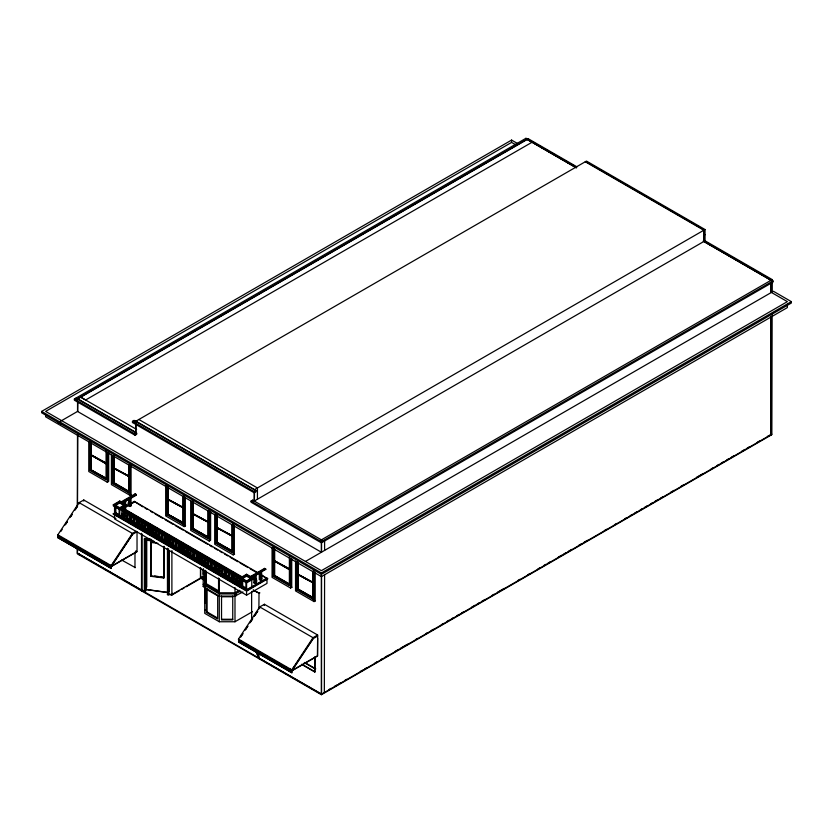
<?xml version="1.0" encoding="UTF-8"?>
<svg xmlns="http://www.w3.org/2000/svg" width="833" height="833" viewBox="0 0 833 833"><rect width="100%" height="100%" fill="white"/><g stroke="black" fill="none" stroke-linecap="round" stroke-linejoin="round"><path stroke-width="1.25" d="M518.23 143.922L511.597 140.079L41.65 411.398L41.65 412.783L61.59 424.341M45.638 414.792L45.628 416.802L321.403 576.613L787.362 307.596L787.362 304.17M528.361 138.799L527.56 139.257L525.967 138.288L74.366 399.017L74.366 400.194L135.081 435.253L136.674 434.326L136.674 433.16L77.292 398.872L527.299 139.059L576.728 167.6L527.258 139.069L528.049 138.622L576.686 166.694M77.302 548.114L77.292 553.768L321.403 694.712L771.816 434.67L772.118 314.832M77.375 506.516L77.49 435.034M77.552 401.444L77.531 411.44L321.403 552.237L321.403 541.689L773.014 280.96L773.014 282.095L321.403 542.824L251.045 502.205L251.045 501.07L252.649 500.144L323.006 540.773M77.563 547.958L77.427 553.227L141.777 590.233L141.777 534.599M77.5 506.443L77.761 434.878M77.667 411.367L77.823 401.298M511.597 141.464L511.597 140.079M525.967 139.465L525.967 138.288M527.56 139.257L75.959 399.944L74.366 399.017M771.316 316.582L771.014 435.128L771.014 316.759M772.201 281.971L772.181 291.987L771.41 292.435L771.41 282.429L771.41 292.435L787.362 301.64L321.403 570.657L45.638 411.398L511.597 142.391L514.961 144.338M704.791 240.654L772.212 279.586L771.41 281.179M129.198 502.882L129.511 501.653M168.349 592.523L146.275 589.472L145.379 591.638L144.359 591.492L144.359 539.045L144.64 538.368L150.981 539.243M153.314 542.293L150.763 542.418L157.906 543.293M144.359 591.492L144.64 590.816L141.61 590.139M163.82 577.967L150.763 576.28L151.085 575.499M168.766 550.644L168.766 594.148L168.485 594.824L167.454 594.679L167.735 594.002L171.89 594.575L202.232 577.061M171.89 594.575L172.431 593.273M124.367 511.514L124.367 517.866L123.19 518.543L123.19 510.921L122.066 510.275L121.399 516.366L122.066 517.887M127.876 513.544L127.876 519.896L126.71 520.573L126.71 512.951L125.585 512.305L124.919 518.397L125.585 519.917M141.954 521.666L141.954 528.018L140.777 528.695L140.777 521.073L139.652 520.427L138.986 526.518L139.652 528.049M145.473 523.697L145.473 530.048L144.296 530.725L144.296 523.103L143.172 522.458L142.505 528.559L143.172 530.08M156.021 529.788L156.021 536.14L154.844 536.816L154.844 529.205L153.72 528.549L153.053 534.651L153.72 536.171M159.54 531.818L159.54 538.17L158.364 538.847L158.364 531.235L157.239 530.579L156.573 536.681L157.239 538.201M173.608 539.951L173.608 546.292L172.431 546.969L172.431 539.357L171.306 538.701L170.65 544.803L171.306 546.323M187.685 548.072L187.685 554.414L186.509 555.101L186.509 547.479L185.384 546.833L184.718 552.925L185.384 554.445M191.194 550.103L191.194 556.444L190.028 557.131L190.028 549.509L188.904 548.864L188.237 554.955L188.904 556.475M205.272 558.225L205.272 564.576L204.095 565.253L204.095 557.631L202.971 556.985L202.304 563.077L202.971 564.597M206.49 559.016L205.824 565.107L206.49 566.627M219.339 566.346L219.339 572.698L218.163 573.375L218.163 565.753L217.038 565.107L216.372 571.209L217.038 572.729M222.859 568.377L222.859 574.728L221.682 575.405L221.682 567.783L220.558 567.138L219.891 573.239L220.558 574.76M236.926 576.498L236.926 582.85L235.749 583.527L235.749 575.915L234.625 575.259L233.969 581.361L234.625 582.881M238.144 577.29L237.478 583.392L238.144 584.912M135.737 550.957L136.789 551.571L111.028 566.44L132.478 534.401L137.029 531.777L137.029 551.706L111.268 566.586L57.946 535.796L57.862 534.817L79.073 502.632L83.81 500.019L83.81 501.049L83.706 499.956L115.922 518.563M60.767 531.506L62.183 529.361M65.016 525.071L67.14 521.854M69.962 517.564L72.086 514.346M77.032 506.839L74.918 510.056L77.136 506.891M65.828 524.061L67.234 521.916M70.774 516.543L72.19 514.398M57.946 535.796L111.372 566.523L111.268 568.481L111.185 565.597L132.395 533.422L136.123 531.267M111.028 566.44L113.153 563.223M111.268 566.586L132.478 534.401L132.395 533.422L79.073 502.632L79.156 503.621M264.321 605.268L264.321 604.237L317.644 635.017L317.644 655.987L291.883 670.857L238.561 640.077L238.477 639.088L259.688 606.913L264.425 604.3L264.425 605.32M240.685 636.86L242.799 633.642M244.923 630.425L247.755 626.124M249.869 622.907L252.701 618.617L250.681 621.897M254.117 616.472L257.647 611.11M240.779 636.912L242.903 633.694M245.735 629.404L247.849 626.187M254.919 615.462L257.751 611.172M317.644 636.048L313.093 638.682L291.883 670.857L238.665 640.015L238.561 641.972L291.883 672.762L291.8 669.878L313.01 637.693L317.644 635.017M317.644 638.265L317.404 655.842L291.644 670.721L293.768 667.504M291.644 670.721L313.093 638.682L313.01 637.693L259.688 606.913L259.875 607.955M255.044 575.842L255.044 583.464L256.522 582.517L256.751 580.507L256.168 579.008L255.044 579.653L255.533 582.933L255.044 583.464L253.867 582.788L253.867 576.436M575.988 167.589L532.089 142.224L85.612 399.996L80.749 397.185L136.622 429.432M41.65 411.398L59.591 421.8L77.802 411.283M132.468 421.342L134.061 420.415L255.97 490.647L255.97 491.814L254.242 492.813L132.468 422.508L132.468 421.342L254.242 491.647L255.97 490.647M132.468 422.508L134.061 421.592L134.061 420.415M135.654 421.342L586.463 161.071L705.041 229.533L705.041 240.799L254.242 501.07L254.242 491.647M90.828 442.687L90.828 454.703L105.822 462.752M106.416 478.892L90.828 469.885L90.828 455.078L105.822 463.138M134.061 433.493L135.925 432.421L135.925 421.186L254.502 489.648L254.502 490.824M75.959 399.944L135.081 434.076L136.674 433.16M90.828 469.885L105.822 477.944M89.954 441.365L89.954 470.478L91.089 469.822L105.052 477.882M113.496 467.782L129.594 476.486L113.496 467.782L113.496 455.766M114.017 467.865L114.017 482.671L129.594 491.668L129.084 491.97L113.496 482.973L113.496 468.167L128.49 476.216M88.756 441.573L88.756 471.509L107.27 482.203L108.665 481.401L108.665 452.767M129.344 464.668L129.344 492.511L128.73 492.865L112.611 483.556L114.017 482.671M113.496 468.167L129.594 476.861M113.319 504.736L119.744 501.029L126.158 504.736L126.158 505.943L119.744 509.65L113.319 505.943L113.319 504.736L119.744 508.442L126.158 504.736M111.414 454.662L111.414 484.598L129.927 495.291L131.333 494.479M111.268 568.481L57.946 537.702L111.372 568.418M115.464 504.704L118.671 502.851M121.67 501.622L135.165 493.834L136.341 494.51L136.341 495.166L121.722 503.601M115.589 505.339L119.744 502.945L124.919 505.943L124.919 509.744M127.293 499.029L123.294 501.341L123.294 503.882M129.542 497.738L131.791 496.437M121.722 502.945L136.341 494.51M129.865 501.351C127.241 501.841 127.688 505.881 129.917 506.495L131.041 505.839L131.041 498.228M119.473 508.474L121.535 507.276L242.57 577.154L240.508 578.685L119.473 508.474L240.508 578.352L246.589 574.978L251.764 577.967L246.589 580.965L241.403 577.967M120.087 508.474L240.508 577.998L240.508 578.977L120.087 509.442L120.087 508.474L121.535 507.63L241.955 577.498M119.765 508.911L119.119 509.296L119.119 515.471L119.765 515.096L115.829 512.816L115.183 513.201L115.183 507.016M261.395 574.76L267.653 578.925L246.578 591.097L113.226 514.117L115.443 512.274M125.429 506.506L134.311 501.383L258.043 572.823M125.117 507.464L134.977 501.768L134.977 502.33M124.471 509.64L125.596 508.994L125.596 501.372M121.816 515.356L119.744 516.554L119.744 508.442M167.745 499.113L183.854 507.807L167.745 499.113L167.745 487.097M167.745 499.488L183.854 508.182L167.745 499.488L167.745 514.294L183.854 522.999L167.745 514.294M130.219 522.603L130.219 514.981L129.094 514.336C131.947 529.819 125.304 517.626 130.219 518.792C129.219 519.854 129.188 523.957 131.395 521.927L131.395 515.575M77.552 553.154L321.403 694.243L771.41 434.441L771.41 316.53M79.062 554.028L78.802 554.643M133.738 524.634L133.738 517.012L132.614 516.366C135.467 531.85 128.823 519.657 133.738 520.823C132.739 521.885 132.707 525.987 134.915 523.957L134.915 517.605M137.258 526.664L137.258 519.042L136.133 518.397C138.986 533.88 132.343 521.687 137.258 522.853C136.248 523.915 136.227 528.018 138.434 525.987L138.434 519.636M166.871 485.774L166.871 514.877L168.006 514.232L184.124 523.53M147.816 532.756L147.816 525.134L146.691 524.488C149.534 539.971 142.891 527.778 147.816 528.945C146.806 530.017 146.775 534.109 148.982 532.079L148.982 525.727M152.501 527.758L152.501 534.109C148.951 536.337 152.345 530.371 150.2 530.329C149.201 531.392 149.169 535.484 151.377 533.464M192.777 513.555L208.885 522.26L192.777 513.555L192.777 501.539M192.777 513.94L208.885 522.635L192.777 513.94L192.777 528.747L208.885 537.441L193.298 528.445L193.298 513.638M110.071 565.774L109.894 564.847M166.871 514.877L182.989 524.186L183.604 523.832L183.604 495.989M165.673 485.983L165.673 515.919L184.187 526.612L185.582 525.8M161.883 540.877L161.883 533.266L160.759 532.61C163.612 548.104 156.968 535.9 161.883 537.066C160.873 538.139 160.842 542.231 163.06 540.2L163.06 533.849M254.367 489.721L705.041 229.533M165.403 542.908L165.403 535.296L164.278 534.64C167.121 550.134 160.477 537.931 165.403 539.097C164.393 540.169 164.361 544.261 166.579 542.231L166.579 535.879M208.625 510.442L208.625 538.285L208.011 538.639L191.892 529.33L193.298 528.445M170.088 544.261C166.548 546.49 169.942 540.523 167.797 540.482C166.787 541.544 166.756 545.646 168.964 543.616L170.088 544.261L170.088 537.92M703.843 235.354L705.041 234.667M121.649 560.036L135.238 567.575M175.95 548.999L175.95 541.388L174.826 540.732C177.679 556.225 171.036 544.022 175.95 545.199C174.951 546.261 174.92 550.353 177.127 548.322L177.127 541.981M216.778 527.414L232.886 536.119L216.778 527.414L216.778 515.398M216.778 527.789L232.886 536.494L216.778 527.789L216.778 542.606L232.886 551.3L217.298 542.304L217.298 527.497M179.47 551.03L179.47 543.418L178.345 542.762C181.198 558.256 174.555 546.052 179.47 547.229C178.46 548.291 178.439 552.383 180.646 550.353L180.646 544.011M184.166 552.383C180.615 554.611 184.01 548.645 181.865 548.603C180.855 549.676 180.823 553.768 183.041 551.738L184.166 552.383L184.166 546.042M190.695 500.435L190.695 530.371L209.218 541.065L210.614 540.253L210.614 511.618M232.626 524.29L232.626 552.133L232.011 552.498L215.893 543.189L217.298 542.304M193.537 559.162L193.537 551.54L192.413 550.894C195.266 566.378 188.622 554.184 193.537 555.351C192.538 556.413 192.506 560.505 194.714 558.474L194.714 552.133M197.057 561.192L197.057 553.57L195.932 552.925C198.785 568.408 192.142 556.215 197.057 557.381C196.057 558.443 196.026 562.535 198.233 560.515L198.233 554.164M201.753 562.546C198.202 564.764 201.596 558.797 199.451 558.766C198.441 559.828 198.41 563.92 200.628 561.89L201.753 562.546L201.753 556.194M206.49 562.827C208.635 562.869 205.241 568.835 208.791 566.607L208.791 560.255M214.695 514.294L214.695 544.23L233.219 554.913L234.614 554.112M211.134 569.314L211.134 561.692L210.01 561.046C212.852 576.53 206.209 564.337 211.134 565.503C210.124 566.565 210.093 570.667 212.3 568.637L212.3 562.285M169.359 594.689L171.89 595.033L179.616 590.576M181.833 589.295L184.041 588.025M186.248 586.744L200.597 578.466L200.597 567.752M214.643 571.344L214.643 563.722L213.519 563.077C216.372 578.56 209.729 566.367 214.643 567.533C213.644 568.595 213.612 572.698 215.82 570.667L215.82 564.316M205.459 570.418L205.459 584.214L206.313 583.714L218.329 590.649M225.202 577.436L225.202 569.824L224.077 569.168C226.93 584.651 220.287 572.458 225.202 573.625C224.192 574.697 224.16 578.789 226.378 576.759L226.378 570.407M228.721 579.466L228.721 571.855L227.596 571.199C230.439 586.682 223.796 574.489 228.721 575.655C227.711 576.728 227.68 580.82 229.898 578.789L229.898 572.438M232.24 581.496L232.24 573.885L231.116 573.229C233.958 588.723 227.315 576.519 232.24 577.685C231.23 578.758 231.199 582.85 233.407 580.82L233.407 574.468M240.164 577.967L246.589 574.26L253.003 577.967L253.003 579.174L246.589 582.881L240.164 579.174L240.164 577.967L246.589 581.673L253.003 577.967M240.508 577.998L241.955 577.154M242.434 578.571L246.589 576.176L250.733 578.571M274.14 548.52L274.14 560.536L289.134 568.595M289.728 584.724L274.14 575.728L274.14 560.911L289.134 568.97M249.962 576.832L264.582 568.398L265.758 569.074L252.264 577.446M251.087 576.769L254.992 574.52M256.71 573.52L258.959 572.229M259.313 572.021L260.437 571.376M261.208 570.928L264.582 568.981L265.758 569.657M265.758 569.074L251.139 578.102M238.144 581.101C240.289 581.142 236.895 587.109 240.445 584.881L240.445 578.529M248.661 580.965L246.589 582.163L244.517 580.965M319.549 540.617L321.538 539.774M321.403 539.846L772.212 279.586M242.028 580.247L242.028 586.432L242.674 586.057L246.61 588.327M261.614 572.052L261.614 575.863C259.469 575.905 262.864 581.871 259.313 579.643L259.313 573.291M240.747 591.076L234.989 593.96L219.277 593.96L203.2 584.391L204.731 584.391L219.277 592.784L234.989 592.784L239.352 590.264M253.867 582.788L254.992 582.132M206.324 612.432L217.684 618.992L217.684 595.845L206.324 589.285L206.324 612.432L207.115 611.963L217.444 617.93M246.578 589.774L266.987 577.987L266.987 583.392L246.578 595.178L114.558 518.959L114.558 505.943M204.96 570.574L204.96 574.447L203.2 574.322L203.2 586.515L219.277 596.084L234.989 596.084L242.934 591.94M253.024 586.609L246.578 590.337L237.624 585.162M256.241 584.745L258.397 583.506M264.842 579.789L266.987 578.539M267.653 578.373L246.578 590.545L113.226 513.555M289.384 556.506L289.384 585.609L273.266 576.311L274.661 575.426L274.661 560.619M305.461 561.452L773.409 291.279L791.35 301.64L791.35 303.025L321.403 574.343L57.602 422.029M297.631 574.093L313.729 582.788L297.631 574.093L297.631 562.077M297.631 574.468L313.729 583.173L297.631 574.468L297.631 589.285L313.729 597.979L298.141 588.983L298.141 574.176M272.068 547.416L272.068 577.352L290.582 588.036L291.977 587.234M203.2 586.515L204.731 586.515L204.731 613.348L219.277 621.751L234.989 621.751L252.451 611.714M59.591 421.8L321.403 572.958L791.35 301.64M313.479 570.969L313.479 598.812L312.864 599.166L296.746 589.868L298.141 588.983M238.561 641.972L291.883 672.762M295.548 560.973L295.548 590.909L314.062 601.593L315.468 600.791M256.47 652.301L259.157 657.997M290.686 670.055L290.509 669.128M301.452 664.286L314.791 671.992L315.051 657.789M328.837 689.651L331.086 688.36M334.46 686.402L336.709 685.111M338.958 683.81L341.207 682.508M344.581 680.561L346.83 679.27M360.314 671.471L362.563 670.18M364.812 668.878L367.061 667.577M374.933 663.037L377.182 661.735M380.556 659.788L382.805 658.486M385.054 657.195L388.428 655.248M395.175 651.354L398.549 649.407M400.798 648.105L407.545 644.211M415.417 639.661L417.666 638.37M425.538 633.819L427.787 632.528M431.161 630.571L433.41 629.279M441.282 624.729L443.531 623.438M446.904 621.491L449.154 620.189M451.403 618.888L453.652 617.586M457.025 615.639L459.275 614.348M461.524 613.046L463.773 611.745M471.645 607.205L475.018 605.258M477.267 603.956L479.516 602.655M481.766 601.364L485.139 599.416M491.886 595.522L494.136 594.221M497.499 592.273L504.246 588.379M517.741 580.591L519.99 579.289M527.862 574.739L530.111 573.448M537.983 568.897L540.232 567.606M543.605 565.659L545.854 564.357M548.104 563.056L550.353 561.754M558.225 557.215L561.598 555.267M563.847 553.966L566.096 552.675M568.345 551.373L571.719 549.426M578.466 545.532L581.84 543.585M584.089 542.283L587.463 540.336M604.331 530.6L606.58 529.299M614.452 524.759L616.701 523.457M624.573 518.907L626.822 517.616M630.196 515.669L632.445 514.367M634.694 513.066L636.943 511.774M640.317 509.827L642.566 508.526M644.815 507.224L647.054 505.923M650.427 503.975L652.676 502.684M654.925 501.383L658.299 499.436M660.548 498.134L662.797 496.843M670.669 492.293L674.043 490.345M680.79 486.451L684.164 484.504M696.534 477.361L703.281 473.467M711.153 468.927L713.402 467.625M716.776 465.678L719.025 464.377M721.274 463.075L723.523 461.784M726.897 459.837L729.146 458.535M731.395 457.234L733.644 455.943M741.516 451.392L744.889 449.445M747.139 448.144L749.388 446.852M757.259 442.302L759.509 441.011M767.38 436.461L771.816 434.212M528.091 138.642L527.299 139.059M203.221 568.981L203.221 573.999L205.689 573.104M200.482 567.658L200.482 577.915L203.918 576.478M200.482 577.915L204.033 576.561M259.865 592.888L258.886 593.45M258.803 593.242L259.375 593.169L253.305 590.222M204.731 587.057L205.855 587.057M221.536 596.761L232.74 596.761M204.731 602.738L205.855 602.738M204.731 610.204L205.855 610.204M221.536 619.263L232.74 619.263M144.359 539.045L151.97 540.096M153.97 541.231L145.379 540.055L145.379 591.638M154.636 575.988L158.187 576.478M160.55 576.8L164.101 577.29L163.778 578.071L163.82 546.615M168.308 592.627L146.233 589.587L146.275 539.18M144.036 591.191L141.506 590.847L141.506 533.464M585.661 161.529L704.249 229.991L704.249 241.258L773.014 280.96M585.266 161.758L703.843 230.22L703.843 241.487L771.014 280.273M703.208 241.091L770.754 280.117M526.904 139.288L576.332 167.829M770.754 292.508L771.014 282.658M138.851 419.499L257.428 487.961L257.428 499.227M77.823 398.872L135.925 432.421M251.045 501.07L321.403 541.689M90.828 454.703L106.416 463.7M274.14 560.536L289.728 569.533M90.828 455.078L106.416 464.075M274.14 560.911L289.728 569.918M136.341 495.166L135.165 493.834M274.661 575.426L289.134 583.777M129.865 492.209L113.746 482.901L113.746 456.328M208.073 537.358L193.027 528.674L193.027 502.101M233.146 551.842L217.028 542.533L217.028 515.95M288.364 583.714L274.401 575.655L274.401 549.072M313.999 598.521L297.881 589.212L297.881 562.629M106.686 479.423L90.568 470.114L90.568 442.271M129.344 492.511L113.226 483.202L113.226 455.359M183.604 523.832L167.485 514.523L167.485 486.68M208.625 538.285L192.506 528.976L192.506 501.133M232.626 552.133L216.507 542.835L216.507 514.992M289.999 585.255L273.88 575.957L273.88 548.114M313.479 598.812L297.36 589.514L297.36 561.671M89.954 470.478L106.072 479.777L106.072 450.674M142.807 506.849L134.311 501.383M145.046 508.14L147.285 509.432M150.638 511.368L152.876 512.659M155.115 513.951L162.945 518.47M165.184 519.761L173.014 524.29M175.253 525.581L183.083 530.1M185.322 531.392L207.698 544.313M209.937 545.605L212.165 546.896M214.404 548.187L217.767 550.124M220.006 551.415L222.234 552.706M224.473 553.997L227.836 555.934M230.075 557.225L237.905 561.754M240.143 563.046L247.974 567.565M250.212 568.856L256.918 572.729M262.52 575.957L267.653 578.925M131.041 505.839L129.865 505.162L128.74 505.818L128.74 498.196M121.878 503.465L126.158 505.943M126.033 510.567L132.791 514.461M140.662 519.011L142.922 520.313M146.296 522.26L148.545 523.561M150.794 524.863L153.043 526.164M156.427 528.112L158.676 529.413M160.925 530.715L164.299 532.662M166.548 533.963L168.807 535.255M172.181 537.212L174.43 538.503M176.679 539.805L178.928 541.106M182.312 543.054L184.562 544.355M186.811 545.657L190.184 547.604M192.444 548.905L194.693 550.207M196.942 551.498L200.316 553.456M202.565 554.757L210.447 559.297M212.696 560.599L219.454 564.503M222.828 566.45L225.077 567.752M228.45 569.699L235.208 573.593M122.066 514.086C124.346 514.544 121.222 517.366 123.19 518.543M125.585 516.116C127.865 516.575 124.742 519.396 126.71 520.573M139.652 524.238C141.933 524.696 138.809 527.528 140.777 528.695M143.172 526.269C145.452 526.727 142.328 529.559 144.296 530.725M153.72 532.36C156.01 532.818 152.887 535.65 154.844 536.816M157.239 534.39C159.53 534.848 156.406 537.681 158.364 538.847M171.306 542.512C173.597 542.981 170.473 545.802 172.431 546.969M185.384 550.634C187.664 551.102 184.541 553.924 186.509 555.101M188.904 552.664C191.184 553.133 188.06 555.955 190.028 557.131M202.971 560.796C205.251 561.255 202.127 564.076 204.095 565.253M217.038 568.918C219.329 569.376 216.205 572.209 218.163 573.375M220.558 570.949C222.848 571.407 219.725 574.239 221.682 575.405M234.625 579.07C236.916 579.529 233.792 582.361 235.749 583.527M253.18 590.003L259.157 593.294M123.242 517.21L124.367 517.866M126.751 519.24L127.876 519.896M133.79 523.301L134.915 523.957M137.31 525.331L138.434 525.987M140.829 527.362L141.954 528.018M144.348 529.392L145.473 530.048M154.896 535.494L156.021 536.14M158.416 537.524L159.54 538.17M165.455 541.585L166.579 542.231M172.483 545.646L173.608 546.292M176.002 547.677L177.127 548.322M186.561 553.768L187.685 554.414M190.07 555.798L191.194 556.444M204.147 563.92L205.272 564.576M207.667 565.951L208.791 566.607M214.695 570.011L215.82 570.667M218.215 572.042L219.339 572.698M221.734 574.072L222.859 574.728M232.282 580.174L233.407 580.82M235.801 582.205L236.926 582.85M239.321 584.235L240.445 584.881M115.183 513.201L119.119 515.471M242.028 586.432L245.964 588.702L245.964 582.527M114.558 513.555L246.589 589.785M114.558 514.117L119.036 516.699M123.503 519.282L130.219 523.155M133.582 525.092L140.288 528.965M143.651 530.902L145.879 532.204M148.118 533.495L150.357 534.786M157.073 538.659L160.425 540.596M163.789 542.533L170.494 546.406M173.858 548.343L180.563 552.227M182.802 553.518L190.632 558.037M198.462 562.556L200.701 563.847M202.94 565.138L209.656 569.012M213.009 570.959L219.725 574.832M223.077 576.769L225.316 578.06M232.032 581.934L235.385 583.871M234.989 592.784L236.385 593.596L236.385 595.72M200.732 577.925L204.002 579.81M200.597 577.998L203.866 579.893M205.459 584.214L218.558 591.774L218.558 577.987M204.731 603.279L204.96 586.807M304.639 662.443L315.759 668.857M304.316 662.631L315.426 669.055M302.827 664.776L315.051 671.835M57.862 534.817L111.185 565.597M238.477 639.088L291.8 669.878M324.339 692.254L324.599 574.499M259.021 658.08L321.673 694.097M527.164 139.444L532.089 142.224M75.959 398.101L77.552 399.028M203.221 573.999L203.335 569.064M261.614 575.863L262.197 578.841L260.49 580.32L260.49 572.698M255.991 651.593L258.886 658.611L259.021 652.905M79.177 502.695L79.26 503.673M324.599 540.388L324.599 550.394M321.538 542.158L321.538 552.164M321.538 576.269L321.538 694.17M321.403 572.958L321.403 694.712M315.197 572.302L315.197 600.937M314.791 656.831L314.791 671.992M314.062 571.657L314.062 601.593M313.208 571.074L313.208 583.09M313.208 583.475L313.208 598.281M312.864 571.323L312.864 599.166M298.141 562.973L298.141 573.791M296.746 562.025L296.746 589.868M291.717 558.745L291.717 587.38M290.582 558.1L290.582 588.036M274.661 549.416L274.661 560.234M273.266 547.198L273.266 576.311M264.582 568.398L264.582 568.981M259.021 593.388L258.886 608.996M256.168 575.197L256.168 582.808M254.502 492.084L254.367 500.997M252.649 500.144L252.649 501.289M251.764 579.174L251.764 586.786M251.628 591.43L251.628 619.908M246.589 574.26L246.589 576.176M246.589 581.673L246.578 595.178M242.674 579.872L242.674 586.057M241.403 579.174L241.403 586.786M239.269 577.946L239.269 585.557M234.989 587.609L234.989 621.793M234.344 525.633L234.344 554.268M233.219 524.988L233.219 554.913M232.74 596.105L232.74 619.908L221.536 619.908L221.536 596.105M232.365 524.394L232.365 536.41M232.365 536.796L232.365 551.602M232.011 524.644L232.011 552.498M219.277 578.539L219.277 621.751M217.298 516.304L217.298 527.112M215.893 514.076L215.893 543.189M210.343 511.774L210.343 540.409M209.218 511.129L209.218 541.065M208.365 510.535L208.365 522.562M208.365 522.937L208.365 537.743M208.011 510.796L208.011 538.639M207.615 559.661L207.615 567.283M207.115 588.816L207.115 611.963M206.313 571.178L206.313 583.714M204.731 570.136L204.731 584.391M200.576 563.223L200.576 555.601L199.451 554.955L199.451 562.567M193.298 502.445L193.298 513.263M191.892 501.487L191.892 529.33M185.322 497.322L185.322 525.956M184.187 496.676L184.187 526.612M183.333 496.093L183.333 508.109M183.333 508.484L183.333 523.291M182.989 496.343L182.989 524.186M182.989 545.448L182.989 553.06M181.865 544.803L181.865 552.414M171.89 550.571L171.89 595.033M169.307 550.634L169.307 591.565M168.922 544.938L168.922 537.327L167.797 536.671L167.797 544.293M168.485 548.77L168.485 594.824M168.266 486.795L168.266 498.811M168.266 499.186L168.266 513.992M168.006 487.649L168.006 514.232M167.454 548.26L167.454 594.679M163.966 546.271L163.966 577.613L150.95 575.822L150.95 541.96M151.325 527.174L151.325 534.786M150.804 542.314L150.763 576.28M150.2 526.518L150.2 534.14M146.743 539.357L146.743 587.067M141.641 533.38L141.641 590.305M135.789 421.259L135.654 432.566M135.081 434.076L135.081 435.253M134.977 552.206L134.977 567.731M131.062 464.699L131.062 494.635M129.927 465.355L129.927 495.291M129.917 498.873L129.917 506.495M129.084 464.762L129.084 476.778M129.084 477.163L129.084 491.97M128.73 465.022L128.73 492.865M124.471 502.018L124.471 504.559M121.535 507.276L121.535 508.609M119.744 501.029L119.744 502.945M115.829 506.641L115.829 512.816M114.017 455.464L114.017 467.48M112.611 455.713L112.611 483.556M108.405 452.913L108.405 481.547M107.27 452.267L107.27 482.203M91.349 442.385L91.349 454.401M91.349 454.776L91.349 469.593M91.089 443.239L91.089 469.822M58.05 535.734L57.946 537.702M119.744 501.747L114.558 504.736L119.744 507.724L124.919 504.736L119.744 501.747"/></g></svg>
